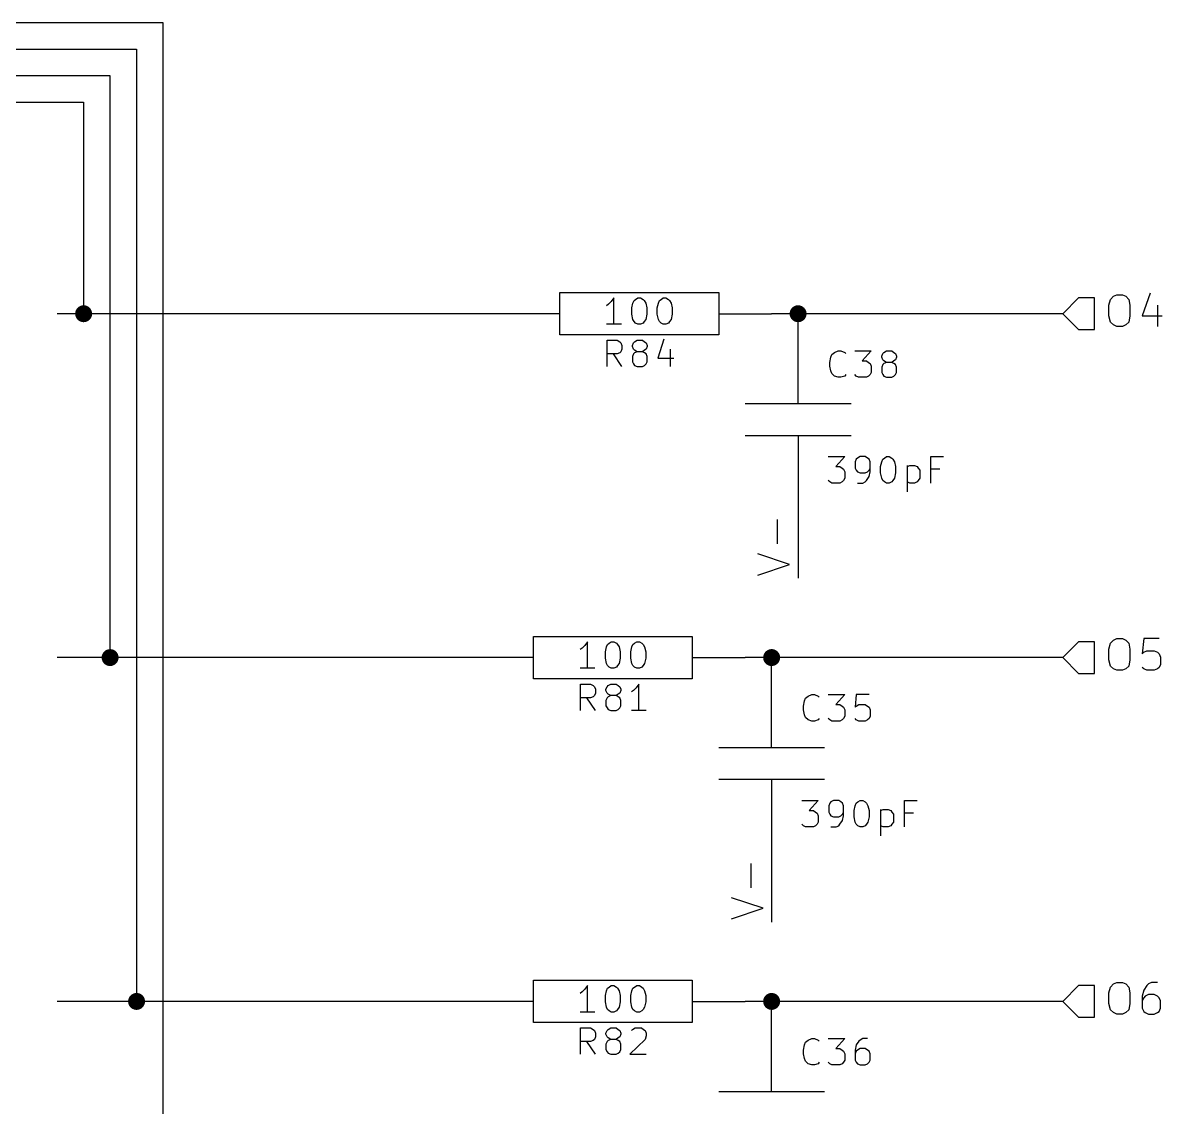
# Model space of a CAD drawing. Extents: x 4000 to 113000, y 4000 to 78670.
# Drawn here: x 69850 to 91380, y 21670 to 42170 of the extents above; entities that cross this region are included whole.
import ezdxf

# ---------------------------------------------------------------- set-up
doc = ezdxf.new("R2010")
doc.units = 0
doc.layers.add('BLACK', color=1, linetype='CONTINUOUS')

msp = doc.modelspace()

# ---------------------------------------------------------------- linework, layer by layer
at = {"layer": 'BLACK'}
for p, q in [((72500, 42170), (50500, 42170)), ((72500, 17170), (72500, 42170)), ((51000, 41670), (72000, 41670)), ((72000, 41670), (72000, 23670)), ((71500, 41170), (51500, 41170)), ((71500, 30170), (71500, 41170)), ((52000, 40670), (71000, 40670)), ((71000, 40670), (71000, 36670)), ((80000, 36270), (80000, 37070)), ((80000, 37070), (83000, 37070)), ((83000, 37070), (83000, 36270)), ((91150, 37060), (91000, 36630)), ((80920, 36850), (80880, 36820)), ((80970, 36900), (80920, 36850)), ((81020, 36970), (80970, 36900)), ((81020, 36470), (81020, 36970)), ((81360, 36780), (81380, 36870)), ((81380, 36870), (81400, 36920)), ((81400, 36920), (81430, 36940)), ((81430, 36940), (81470, 36970)), ((81470, 36970), (81520, 36970)), ((81520, 36970), (81570, 36940)), ((81570, 36940), (81590, 36920)), ((81590, 36920), (81620, 36870)), ((81620, 36870), (81640, 36780)), ((81840, 36780), (81860, 36870)), ((81860, 36870), (81880, 36920)), ((81880, 36920), (81910, 36940)), ((81910, 36940), (81950, 36970)), ((81950, 36970), (82000, 36970)), ((82000, 36970), (82050, 36940)), ((82050, 36940), (82070, 36920)), ((82070, 36920), (82100, 36870)), ((82100, 36870), (82120, 36780)), ((89800, 36970), (89500, 36670)), ((90100, 36970), (89800, 36970)), ((90100, 36370), (90100, 36970)), ((90370, 36830), (90400, 36940)), ((90370, 36630), (90370, 36830)), ((90400, 36940), (90460, 37000)), ((90460, 37000), (90520, 37030)), ((90520, 37030), (90630, 37030)), ((90630, 37030), (90690, 37000)), ((90690, 37000), (90750, 36940)), ((90750, 36940), (90770, 36830)), ((90770, 36830), (90770, 36630)), ((91290, 36830), (91290, 36430)), ((79000, 36670), (70500, 36670)), ((80000, 36670), (79000, 36670)), ((81360, 36660), (81360, 36780)), ((81380, 36560), (81360, 36660)), ((81640, 36660), (81620, 36560)), ((81640, 36780), (81640, 36660)), ((81840, 36660), (81840, 36780)), ((81860, 36560), (81840, 36660)), ((82120, 36660), (82100, 36560)), ((82120, 36780), (82120, 36660)), ((83000, 36670), (84000, 36670)), ((89500, 36670), (84000, 36670)), ((84500, 34970), (84500, 36670)), ((89500, 36670), (89800, 36370)), ((90400, 36510), (90370, 36630)), ((90770, 36630), (90750, 36510)), ((91000, 36630), (91380, 36630)), ((81160, 36470), (80880, 36470)), ((81400, 36520), (81380, 36560)), ((81430, 36490), (81400, 36520)), ((81470, 36470), (81430, 36490)), ((81520, 36470), (81470, 36470)), ((81570, 36490), (81520, 36470)), ((81590, 36520), (81570, 36490)), ((81620, 36560), (81590, 36520)), ((81880, 36520), (81860, 36560)), ((81910, 36490), (81880, 36520)), ((81950, 36470), (81910, 36490)), ((82000, 36470), (81950, 36470)), ((82050, 36490), (82000, 36470)), ((82070, 36520), (82050, 36490)), ((82100, 36560), (82070, 36520)), ((90460, 36460), (90400, 36510)), ((90520, 36430), (90460, 36460)), ((90630, 36430), (90520, 36430)), ((90690, 36460), (90630, 36430)), ((90750, 36510), (90690, 36460)), ((83000, 36270), (80000, 36270)), ((81960, 36190), (81850, 35830)), ((89800, 36370), (90100, 36370)), ((80890, 35670), (80890, 36170)), ((80890, 36170), (81080, 36170)), ((81080, 36170), (81130, 36140)), ((81130, 36140), (81150, 36120)), ((81150, 36120), (81170, 36070)), ((81170, 36000), (81150, 35950)), ((81170, 36070), (81170, 36000)), ((81370, 36070), (81390, 36120)), ((81370, 36050), (81370, 36070)), ((81390, 36000), (81370, 36050)), ((81390, 36120), (81410, 36140)), ((81410, 35980), (81390, 36000)), ((81410, 36140), (81460, 36170)), ((81460, 35950), (81410, 35980)), ((81460, 36170), (81560, 36170)), ((81560, 36170), (81600, 36140)), ((81600, 35980), (81560, 35950)), ((81600, 36140), (81630, 36120)), ((81630, 36000), (81600, 35980)), ((81630, 36120), (81650, 36070)), ((81650, 36050), (81630, 36000)), ((81650, 36070), (81650, 36050)), ((82080, 36000), (82080, 35670)), ((85190, 35940), (85260, 35970)), ((85260, 35970), (85310, 35970)), ((85310, 35970), (85380, 35940)), ((85570, 35970), (85880, 35970)), ((85880, 35970), (85710, 35780)), ((86120, 35940), (86170, 35970)), ((86170, 35970), (86270, 35970)), ((86270, 35970), (86310, 35940)), ((81080, 35910), (80890, 35910)), ((81170, 35670), (81010, 35910)), ((81130, 35930), (81080, 35910)), ((81150, 35950), (81130, 35930)), ((81390, 35910), (81370, 35860)), ((81370, 35860), (81370, 35760)), ((81370, 35760), (81390, 35720)), ((81410, 35930), (81390, 35910)), ((81460, 35950), (81410, 35930)), ((81560, 35950), (81460, 35950)), ((81600, 35930), (81560, 35950)), ((81630, 35910), (81600, 35930)), ((81650, 35860), (81630, 35910)), ((81630, 35720), (81650, 35760)), ((81650, 35760), (81650, 35860)), ((81850, 35830), (82150, 35830)), ((85100, 35750), (85120, 35850)), ((85100, 35680), (85100, 35750)), ((85120, 35850), (85140, 35900)), ((85140, 35900), (85190, 35940)), ((85380, 35940), (85400, 35920)), ((85710, 35780), (85790, 35780)), ((85790, 35780), (85830, 35750)), ((85830, 35750), (85860, 35730)), ((86080, 35870), (86100, 35920)), ((86080, 35850), (86080, 35870)), ((86100, 35800), (86080, 35850)), ((86100, 35920), (86120, 35940)), ((86120, 35780), (86100, 35800)), ((86170, 35750), (86120, 35780)), ((86170, 35750), (86120, 35730)), ((86270, 35750), (86170, 35750)), ((86310, 35780), (86270, 35750)), ((86310, 35730), (86270, 35750)), ((86310, 35940), (86340, 35920)), ((86340, 35800), (86310, 35780)), ((86340, 35920), (86360, 35870)), ((86360, 35850), (86340, 35800)), ((86360, 35870), (86360, 35850)), ((81390, 35720), (81410, 35690)), ((81410, 35690), (81460, 35670)), ((81460, 35670), (81560, 35670)), ((81560, 35670), (81600, 35690)), ((81600, 35690), (81630, 35720)), ((85120, 35590), (85100, 35680)), ((85140, 35540), (85120, 35590)), ((85190, 35490), (85140, 35540)), ((85860, 35730), (85880, 35680)), ((85880, 35560), (85860, 35520)), ((85880, 35680), (85880, 35560)), ((86100, 35710), (86080, 35660)), ((86080, 35660), (86080, 35560)), ((86080, 35560), (86100, 35520)), ((86120, 35730), (86100, 35710)), ((86340, 35710), (86310, 35730)), ((86360, 35660), (86340, 35710)), ((86340, 35520), (86360, 35560)), ((86360, 35560), (86360, 35660)), ((85260, 35470), (85190, 35490)), ((85310, 35470), (85260, 35470)), ((85380, 35490), (85310, 35470)), ((85400, 35520), (85380, 35490)), ((85600, 35490), (85570, 35520)), ((85640, 35470), (85600, 35490)), ((85790, 35470), (85640, 35470)), ((85830, 35490), (85790, 35470)), ((85860, 35520), (85830, 35490)), ((86100, 35520), (86120, 35490)), ((86120, 35490), (86170, 35470)), ((86170, 35470), (86270, 35470)), ((86270, 35470), (86310, 35490)), ((86310, 35490), (86340, 35520)), ((83500, 34970), (85500, 34970)), ((83500, 34370), (85500, 34370)), ((84500, 34370), (84500, 32670)), ((85070, 33970), (85380, 33970)), ((85380, 33970), (85210, 33780)), ((85600, 33920), (85580, 33870)), ((85580, 33870), (85580, 33750)), ((85620, 33940), (85600, 33920)), ((85670, 33970), (85620, 33940)), ((85770, 33970), (85670, 33970)), ((85810, 33940), (85770, 33970)), ((85840, 33920), (85810, 33940)), ((85860, 33870), (85840, 33920)), ((85860, 33680), (85860, 33870)), ((86060, 33780), (86080, 33870)), ((86080, 33870), (86100, 33920)), ((86100, 33920), (86130, 33940)), ((86130, 33940), (86170, 33970)), ((86170, 33970), (86220, 33970)), ((86220, 33970), (86270, 33940)), ((86270, 33940), (86290, 33920)), ((86290, 33920), (86320, 33870)), ((86320, 33870), (86340, 33780)), ((87010, 33470), (87010, 33970)), ((87010, 33970), (87250, 33970)), ((85210, 33780), (85290, 33780)), ((85290, 33780), (85330, 33750)), ((85330, 33750), (85360, 33730)), ((85360, 33730), (85380, 33680)), ((85380, 33680), (85380, 33560)), ((85580, 33750), (85600, 33710)), ((85600, 33710), (85620, 33680)), ((85620, 33680), (85670, 33660)), ((85670, 33660), (85770, 33660)), ((85770, 33660), (85810, 33680)), ((85790, 33520), (85840, 33590)), ((85810, 33680), (85840, 33710)), ((85840, 33710), (85860, 33750)), ((85840, 33590), (85860, 33680)), ((86060, 33660), (86060, 33780)), ((86080, 33560), (86060, 33660)), ((86340, 33660), (86320, 33560)), ((86340, 33780), (86340, 33660)), ((86560, 33800), (86560, 33300)), ((86560, 33780), (86610, 33800)), ((86610, 33800), (86700, 33800)), ((86700, 33800), (86750, 33780)), ((86750, 33780), (86770, 33750)), ((86770, 33750), (86800, 33710)), ((86800, 33710), (86800, 33560)), ((87180, 33730), (87010, 33730)), ((85100, 33490), (85070, 33520)), ((85140, 33470), (85100, 33490)), ((85290, 33470), (85140, 33470)), ((85330, 33490), (85290, 33470)), ((85360, 33520), (85330, 33490)), ((85380, 33560), (85360, 33520)), ((85620, 33470), (85720, 33470)), ((85720, 33470), (85770, 33490)), ((85770, 33490), (85790, 33520)), ((86100, 33520), (86080, 33560)), ((86130, 33490), (86100, 33520)), ((86170, 33470), (86130, 33490)), ((86220, 33470), (86170, 33470)), ((86270, 33490), (86220, 33470)), ((86290, 33520), (86270, 33490)), ((86320, 33560), (86290, 33520)), ((86610, 33470), (86560, 33490)), ((86700, 33470), (86610, 33470)), ((86750, 33490), (86700, 33470)), ((86770, 33520), (86750, 33490)), ((86800, 33560), (86770, 33520)), ((84110, 32320), (84110, 32780)), ((84500, 32670), (84500, 31670)), ((84340, 31930), (83740, 32130)), ((83740, 31730), (84340, 31930)), ((79500, 29770), (79500, 30570)), ((79500, 30570), (82500, 30570)), ((80470, 30400), (80420, 30350)), ((80520, 30470), (80470, 30400)), ((80520, 29970), (80520, 30470)), ((80860, 30280), (80880, 30370)), ((80880, 30370), (80900, 30420)), ((80900, 30420), (80930, 30440)), ((80930, 30440), (80970, 30470)), ((80970, 30470), (81020, 30470)), ((81020, 30470), (81070, 30440)), ((81070, 30440), (81090, 30420)), ((81090, 30420), (81120, 30370)), ((81120, 30370), (81140, 30280)), ((81340, 30280), (81360, 30370)), ((81360, 30370), (81380, 30420)), ((81380, 30420), (81410, 30440)), ((81410, 30440), (81450, 30470)), ((81450, 30470), (81500, 30470)), ((81500, 30470), (81550, 30440)), ((81550, 30440), (81570, 30420)), ((81570, 30420), (81600, 30370)), ((81600, 30370), (81620, 30280)), ((82500, 30570), (82500, 29770)), ((89800, 30470), (89500, 30170)), ((90100, 30470), (89800, 30470)), ((90100, 29870), (90100, 30470)), ((90370, 30330), (90400, 30440)), ((90400, 30440), (90460, 30500)), ((90460, 30500), (90520, 30530)), ((90520, 30530), (90630, 30530)), ((90630, 30530), (90690, 30500)), ((90690, 30500), (90750, 30440)), ((90750, 30440), (90770, 30330)), ((91030, 30530), (91000, 30240)), ((91320, 30530), (91030, 30530)), ((78500, 30170), (70500, 30170)), ((79500, 30170), (78500, 30170)), ((80420, 30350), (80380, 30320)), ((80860, 30160), (80860, 30280)), ((80880, 30060), (80860, 30160)), ((81140, 30160), (81120, 30060)), ((81140, 30280), (81140, 30160)), ((81340, 30160), (81340, 30280)), ((81360, 30060), (81340, 30160)), ((81620, 30160), (81600, 30060)), ((81620, 30280), (81620, 30160)), ((82500, 30170), (83500, 30170)), ((89500, 30170), (83500, 30170)), ((84000, 28470), (84000, 30170)), ((89500, 30170), (89800, 29870)), ((90370, 30130), (90370, 30330)), ((90770, 30330), (90770, 30130)), ((91000, 30240), (91030, 30270)), ((91030, 30270), (91090, 30300)), ((91090, 30300), (91230, 30300)), ((91230, 30300), (91290, 30270)), ((91290, 30270), (91320, 30240)), ((91320, 30240), (91350, 30180)), ((91350, 30180), (91350, 30040)), ((80660, 29970), (80380, 29970)), ((80900, 30020), (80880, 30060)), ((80930, 29990), (80900, 30020)), ((80970, 29970), (80930, 29990)), ((81020, 29970), (80970, 29970)), ((81070, 29990), (81020, 29970)), ((81090, 30020), (81070, 29990)), ((81120, 30060), (81090, 30020)), ((81380, 30020), (81360, 30060)), ((81410, 29990), (81380, 30020)), ((81450, 29970), (81410, 29990)), ((81500, 29970), (81450, 29970)), ((81550, 29990), (81500, 29970)), ((81570, 30020), (81550, 29990)), ((81600, 30060), (81570, 30020)), ((90400, 30010), (90370, 30130)), ((90460, 29960), (90400, 30010)), ((90520, 29930), (90460, 29960)), ((90630, 29930), (90520, 29930)), ((90690, 29960), (90630, 29930)), ((90750, 30010), (90690, 29960)), ((90770, 30130), (90750, 30010)), ((91030, 29960), (91000, 29980)), ((91090, 29930), (91030, 29960)), ((91230, 29930), (91090, 29930)), ((91290, 29960), (91230, 29930)), ((91320, 29980), (91290, 29960)), ((91350, 30040), (91320, 29980)), ((82500, 29770), (79500, 29770)), ((89800, 29870), (90100, 29870)), ((80390, 29170), (80390, 29670)), ((80390, 29670), (80580, 29670)), ((80580, 29670), (80630, 29640)), ((80630, 29640), (80650, 29620)), ((80650, 29620), (80670, 29570)), ((80670, 29500), (80650, 29450)), ((80670, 29570), (80670, 29500)), ((80870, 29570), (80890, 29620)), ((80870, 29550), (80870, 29570)), ((80890, 29500), (80870, 29550)), ((80890, 29620), (80910, 29640)), ((80910, 29480), (80890, 29500)), ((80910, 29640), (80960, 29670)), ((80960, 29670), (81060, 29670)), ((81060, 29670), (81100, 29640)), ((81100, 29640), (81130, 29620)), ((81130, 29500), (81100, 29480)), ((81130, 29620), (81150, 29570)), ((81150, 29550), (81130, 29500)), ((81150, 29570), (81150, 29550)), ((81390, 29550), (81350, 29520)), ((81440, 29600), (81390, 29550)), ((81490, 29670), (81440, 29600)), ((81490, 29170), (81490, 29670)), ((80580, 29410), (80390, 29410)), ((80670, 29170), (80510, 29410)), ((80630, 29430), (80580, 29410)), ((80650, 29450), (80630, 29430)), ((80890, 29410), (80870, 29360)), ((80870, 29360), (80870, 29260)), ((80910, 29430), (80890, 29410)), ((80960, 29450), (80910, 29480)), ((80960, 29450), (80910, 29430)), ((81060, 29450), (80960, 29450)), ((81100, 29480), (81060, 29450)), ((81100, 29430), (81060, 29450)), ((81130, 29410), (81100, 29430)), ((81150, 29360), (81130, 29410)), ((81150, 29260), (81150, 29360)), ((84600, 29250), (84620, 29350)), ((84620, 29350), (84640, 29400)), ((84640, 29400), (84690, 29440)), ((84690, 29440), (84760, 29470)), ((84760, 29470), (84810, 29470)), ((84810, 29470), (84880, 29440)), ((84880, 29440), (84900, 29420)), ((85070, 29470), (85380, 29470)), ((85380, 29470), (85210, 29280)), ((85600, 29470), (85580, 29230)), ((85840, 29470), (85600, 29470)), ((80870, 29260), (80890, 29220)), ((80890, 29220), (80910, 29190)), ((80910, 29190), (80960, 29170)), ((80960, 29170), (81060, 29170)), ((81060, 29170), (81100, 29190)), ((81100, 29190), (81130, 29220)), ((81130, 29220), (81150, 29260)), ((81630, 29170), (81350, 29170)), ((84600, 29180), (84600, 29250)), ((84620, 29090), (84600, 29180)), ((84640, 29040), (84620, 29090)), ((85210, 29280), (85290, 29280)), ((85290, 29280), (85330, 29250)), ((85330, 29250), (85360, 29230)), ((85360, 29230), (85380, 29180)), ((85380, 29180), (85380, 29060)), ((85580, 29230), (85600, 29250)), ((85600, 29250), (85650, 29280)), ((85650, 29280), (85770, 29280)), ((85770, 29280), (85810, 29250)), ((85810, 29250), (85840, 29230)), ((85840, 29230), (85860, 29180)), ((85860, 29180), (85860, 29060)), ((84690, 28990), (84640, 29040)), ((84760, 28970), (84690, 28990)), ((84810, 28970), (84760, 28970)), ((84880, 28990), (84810, 28970)), ((84900, 29020), (84880, 28990)), ((85100, 28990), (85070, 29020)), ((85140, 28970), (85100, 28990)), ((85290, 28970), (85140, 28970)), ((85330, 28990), (85290, 28970)), ((85360, 29020), (85330, 28990)), ((85380, 29060), (85360, 29020)), ((85600, 28990), (85580, 29020)), ((85650, 28970), (85600, 28990)), ((85770, 28970), (85650, 28970)), ((85810, 28990), (85770, 28970)), ((85840, 29020), (85810, 28990)), ((85860, 29060), (85840, 29020)), ((83000, 28470), (85000, 28470)), ((83000, 27870), (85000, 27870)), ((84000, 27870), (84000, 26170)), ((84570, 27470), (84880, 27470)), ((84880, 27470), (84710, 27280)), ((85100, 27420), (85080, 27370)), ((85080, 27370), (85080, 27250)), ((85120, 27440), (85100, 27420)), ((85170, 27470), (85120, 27440)), ((85270, 27470), (85170, 27470)), ((85310, 27440), (85270, 27470)), ((85340, 27420), (85310, 27440)), ((85360, 27370), (85340, 27420)), ((85360, 27180), (85360, 27370)), ((85560, 27280), (85580, 27370)), ((85580, 27370), (85600, 27420)), ((85600, 27420), (85630, 27440)), ((85630, 27440), (85670, 27470)), ((85670, 27470), (85720, 27470)), ((85720, 27470), (85770, 27440)), ((85770, 27440), (85790, 27420)), ((85790, 27420), (85820, 27370)), ((85820, 27370), (85840, 27280)), ((86510, 26970), (86510, 27470)), ((86510, 27470), (86750, 27470)), ((84710, 27280), (84790, 27280)), ((84790, 27280), (84830, 27250)), ((84830, 27250), (84860, 27230)), ((84860, 27230), (84880, 27180)), ((84880, 27180), (84880, 27060)), ((85080, 27250), (85100, 27210)), ((85100, 27210), (85120, 27180)), ((85120, 27180), (85170, 27160)), ((85170, 27160), (85270, 27160)), ((85270, 27160), (85310, 27180)), ((85310, 27180), (85340, 27210)), ((85340, 27210), (85360, 27250)), ((85340, 27090), (85360, 27180)), ((85560, 27160), (85560, 27280)), ((85580, 27060), (85560, 27160)), ((85840, 27160), (85820, 27060)), ((85840, 27280), (85840, 27160)), ((86060, 27300), (86060, 26800)), ((86060, 27280), (86110, 27300)), ((86110, 27300), (86200, 27300)), ((86200, 27300), (86250, 27280)), ((86250, 27280), (86270, 27250)), ((86270, 27250), (86300, 27210)), ((86300, 27210), (86300, 27060)), ((86680, 27230), (86510, 27230)), ((84600, 26990), (84570, 27020)), ((84640, 26970), (84600, 26990)), ((84790, 26970), (84640, 26970)), ((84830, 26990), (84790, 26970)), ((84860, 27020), (84830, 26990)), ((84880, 27060), (84860, 27020)), ((85120, 26970), (85220, 26970)), ((85220, 26970), (85270, 26990)), ((85270, 26990), (85290, 27020)), ((85290, 27020), (85340, 27090)), ((85600, 27020), (85580, 27060)), ((85630, 26990), (85600, 27020)), ((85670, 26970), (85630, 26990)), ((85720, 26970), (85670, 26970)), ((85770, 26990), (85720, 26970)), ((85790, 27020), (85770, 26990)), ((85820, 27060), (85790, 27020)), ((86110, 26970), (86060, 26990)), ((86200, 26970), (86110, 26970)), ((86250, 26990), (86200, 26970)), ((86270, 27020), (86250, 26990)), ((86300, 27060), (86270, 27020)), ((83610, 25820), (83610, 26280)), ((84000, 26170), (84000, 25170)), ((83840, 25430), (83240, 25630)), ((83240, 25230), (83840, 25430)), ((79500, 23270), (79500, 24070)), ((79500, 24070), (82500, 24070)), ((80470, 23900), (80420, 23850)), ((80520, 23970), (80470, 23900)), ((80520, 23470), (80520, 23970)), ((80880, 23870), (80900, 23920)), ((80900, 23920), (80930, 23940)), ((80930, 23940), (80970, 23970)), ((80970, 23970), (81020, 23970)), ((81020, 23970), (81070, 23940)), ((81070, 23940), (81090, 23920)), ((81090, 23920), (81120, 23870)), ((81360, 23870), (81380, 23920)), ((81380, 23920), (81410, 23940)), ((81410, 23940), (81450, 23970)), ((81450, 23970), (81500, 23970)), ((81500, 23970), (81550, 23940)), ((81550, 23940), (81570, 23920)), ((81570, 23920), (81600, 23870)), ((82500, 24070), (82500, 23270)), ((89800, 23970), (89500, 23670)), ((90100, 23970), (89800, 23970)), ((90100, 23370), (90100, 23970)), ((90370, 23830), (90400, 23940)), ((90400, 23940), (90460, 24000)), ((90460, 24000), (90520, 24030)), ((90520, 24030), (90630, 24030)), ((90630, 24030), (90690, 24000)), ((90690, 24000), (90750, 23940)), ((90750, 23940), (90770, 23830)), ((91090, 23970), (91030, 23880)), ((91120, 24000), (91090, 23970)), ((91180, 24030), (91120, 24000)), ((91290, 24030), (91180, 24030)), ((80420, 23850), (80380, 23820)), ((80860, 23780), (80880, 23870)), ((80860, 23660), (80860, 23780)), ((81120, 23870), (81140, 23780)), ((81140, 23780), (81140, 23660)), ((81340, 23780), (81360, 23870)), ((81340, 23660), (81340, 23780)), ((81600, 23870), (81620, 23780)), ((81620, 23780), (81620, 23660)), ((90370, 23630), (90370, 23830)), ((90770, 23830), (90770, 23630)), ((91030, 23880), (91000, 23770)), ((91000, 23770), (91000, 23540)), ((91030, 23740), (91000, 23680)), ((91060, 23770), (91030, 23740)), ((91120, 23800), (91060, 23770)), ((91230, 23800), (91120, 23800)), ((91290, 23770), (91230, 23800)), ((91320, 23740), (91290, 23770)), ((91350, 23680), (91320, 23740)), ((78500, 23670), (70500, 23670)), ((79500, 23670), (78500, 23670)), ((80660, 23470), (80380, 23470)), ((80880, 23560), (80860, 23660)), ((80900, 23520), (80880, 23560)), ((80930, 23490), (80900, 23520)), ((80970, 23470), (80930, 23490)), ((81020, 23470), (80970, 23470)), ((81070, 23490), (81020, 23470)), ((81090, 23520), (81070, 23490)), ((81120, 23560), (81090, 23520)), ((81140, 23660), (81120, 23560)), ((81360, 23560), (81340, 23660)), ((81380, 23520), (81360, 23560)), ((81410, 23490), (81380, 23520)), ((81450, 23470), (81410, 23490)), ((81500, 23470), (81450, 23470)), ((81550, 23490), (81500, 23470)), ((81570, 23520), (81550, 23490)), ((81600, 23560), (81570, 23520)), ((81620, 23660), (81600, 23560)), ((82500, 23670), (83500, 23670)), ((89500, 23670), (83500, 23670)), ((84000, 21970), (84000, 23670)), ((89500, 23670), (89800, 23370)), ((90400, 23510), (90370, 23630)), ((90460, 23460), (90400, 23510)), ((90750, 23510), (90690, 23460)), ((90770, 23630), (90750, 23510)), ((91000, 23540), (91030, 23480)), ((91030, 23480), (91060, 23460)), ((91290, 23460), (91320, 23480)), ((91320, 23480), (91350, 23540)), ((91350, 23540), (91350, 23680)), ((82500, 23270), (79500, 23270)), ((89800, 23370), (90100, 23370)), ((90520, 23430), (90460, 23460)), ((90630, 23430), (90520, 23430)), ((90690, 23460), (90630, 23430)), ((91060, 23460), (91120, 23430)), ((91120, 23430), (91230, 23430)), ((91230, 23430), (91290, 23460)), ((80390, 22670), (80390, 23170)), ((80390, 23170), (80580, 23170)), ((80580, 23170), (80630, 23140)), ((80630, 23140), (80650, 23120)), ((80650, 23120), (80670, 23070)), ((80670, 23070), (80670, 23000)), ((80870, 23070), (80890, 23120)), ((80870, 23050), (80870, 23070)), ((80890, 23000), (80870, 23050)), ((80890, 23120), (80910, 23140)), ((80910, 23140), (80960, 23170)), ((80960, 23170), (81060, 23170)), ((81060, 23170), (81100, 23140)), ((81100, 23140), (81130, 23120)), ((81130, 23120), (81150, 23070)), ((81150, 23050), (81130, 23000)), ((81150, 23070), (81150, 23050)), ((81350, 23120), (81370, 23140)), ((81370, 23140), (81420, 23170)), ((81420, 23170), (81540, 23170)), ((81540, 23170), (81580, 23140)), ((81580, 23140), (81610, 23120)), ((81610, 23120), (81630, 23070)), ((81630, 23070), (81630, 23020)), ((80580, 22910), (80390, 22910)), ((80670, 22670), (80510, 22910)), ((80630, 22930), (80580, 22910)), ((80650, 22950), (80630, 22930)), ((80670, 23000), (80650, 22950)), ((80890, 22910), (80870, 22860)), ((80870, 22860), (80870, 22760)), ((80910, 22980), (80890, 23000)), ((80910, 22930), (80890, 22910)), ((80960, 22950), (80910, 22980)), ((80960, 22950), (80910, 22930)), ((81060, 22950), (80960, 22950)), ((81100, 22980), (81060, 22950)), ((81100, 22930), (81060, 22950)), ((81130, 23000), (81100, 22980)), ((81130, 22910), (81100, 22930)), ((81150, 22860), (81130, 22910)), ((81150, 22760), (81150, 22860)), ((81610, 22950), (81320, 22670)), ((81630, 23020), (81610, 22950)), ((84600, 22750), (84620, 22850)), ((84620, 22850), (84640, 22900)), ((84640, 22900), (84690, 22940)), ((84690, 22940), (84760, 22970)), ((84760, 22970), (84810, 22970)), ((84810, 22970), (84880, 22940)), ((84880, 22940), (84900, 22920)), ((85070, 22970), (85380, 22970)), ((85380, 22970), (85210, 22780)), ((85600, 22850), (85580, 22750)), ((85650, 22920), (85600, 22850)), ((85670, 22940), (85650, 22920)), ((85720, 22970), (85670, 22940)), ((85810, 22970), (85720, 22970)), ((80870, 22760), (80890, 22720)), ((80890, 22720), (80910, 22690)), ((80910, 22690), (80960, 22670)), ((80960, 22670), (81060, 22670)), ((81060, 22670), (81100, 22690)), ((81100, 22690), (81130, 22720)), ((81130, 22720), (81150, 22760)), ((81320, 22670), (81630, 22670)), ((84600, 22680), (84600, 22750)), ((84620, 22590), (84600, 22680)), ((85210, 22780), (85290, 22780)), ((85290, 22780), (85330, 22750)), ((85330, 22750), (85360, 22730)), ((85360, 22730), (85380, 22680)), ((85380, 22680), (85380, 22560)), ((85580, 22750), (85580, 22560)), ((85600, 22730), (85580, 22680)), ((85620, 22750), (85600, 22730)), ((85670, 22780), (85620, 22750)), ((85770, 22780), (85670, 22780)), ((85810, 22750), (85770, 22780)), ((85840, 22730), (85810, 22750)), ((85860, 22680), (85840, 22730)), ((85860, 22560), (85860, 22680)), ((84640, 22540), (84620, 22590)), ((84690, 22490), (84640, 22540)), ((84760, 22470), (84690, 22490)), ((84810, 22470), (84760, 22470)), ((84880, 22490), (84810, 22470)), ((84900, 22520), (84880, 22490)), ((85100, 22490), (85070, 22520)), ((85140, 22470), (85100, 22490)), ((85290, 22470), (85140, 22470)), ((85330, 22490), (85290, 22470)), ((85360, 22520), (85330, 22490)), ((85380, 22560), (85360, 22520)), ((85580, 22560), (85600, 22520)), ((85600, 22520), (85620, 22490)), ((85620, 22490), (85670, 22470)), ((85670, 22470), (85770, 22470)), ((85770, 22470), (85810, 22490)), ((85810, 22490), (85840, 22520)), ((85840, 22520), (85860, 22560)), ((83000, 21970), (85000, 21970))]:
    msp.add_line(p, q, dxfattribs=at)
at = {"layer": 'BLACK', "const_width": 160}
for points in [[(70920, 36670, 1), (71080, 36670, 1)], [(84420, 36670, 1), (84580, 36670, 1)], [(71420, 30170, 1), (71580, 30170, 1)], [(83920, 30170, 1), (84080, 30170, 1)], [(71920, 23670, 1), (72080, 23670, 1)], [(83920, 23670, 1), (84080, 23670, 1)]]:
    msp.add_lwpolyline(points, format="xyb", close=True, dxfattribs=at)

doc.saveas('drawing.dxf')
